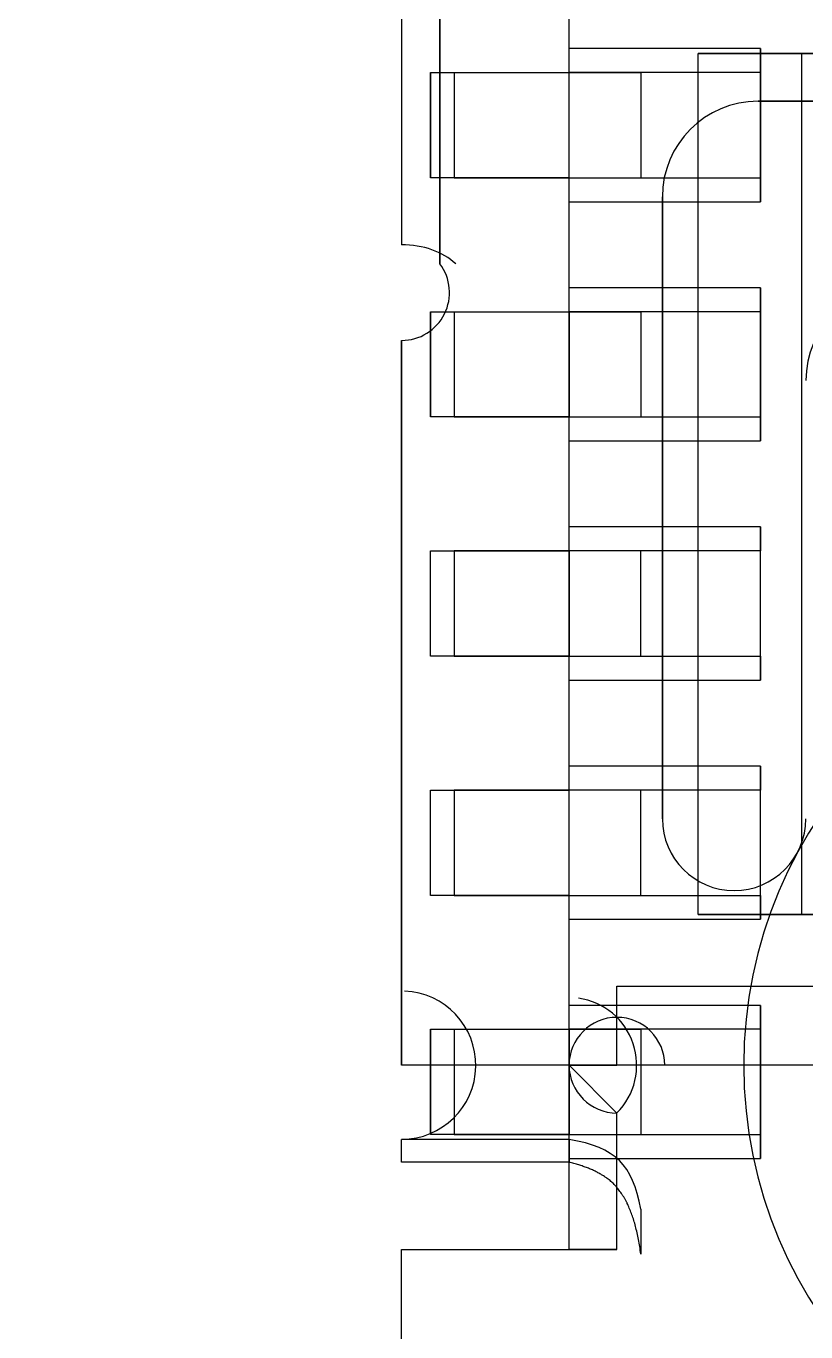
# Model space of a CAD drawing. Header units: millimetres. Extents: x 8.2 to 62.6, y 389.2 to 443.4.
# Drawn here: x 53.552 to 55.182, y 422.513 to 425.242 of the extents above; entities that cross this region are included whole.
import ezdxf

# ---------------------------------------------------------------- set-up
doc = ezdxf.new("R2010")
doc.units = ezdxf.units.MM
doc.layers.add('Feature', color=7, linetype='CONTINUOUS')

msp = doc.modelspace()

# ---------------------------------------------------------------- linework, layer by layer
at = {"layer": 'Feature'}
for p, q in [((54.6868, 423.07, -57.5983), (54.6868, 425.685, -57.5983)), ((54.6868, 423.07, -57.5983), (54.6868, 425.685, -57.5983)), ((54.4168, 424.745, -57.5733), (54.4168, 425.655, -57.5733)), ((54.4168, 425.655, -57.2733), (54.4168, 424.745, -57.2733)), ((54.4168, 425.655, -57.2733), (54.4168, 424.745, -57.2733)), ((54.4168, 424.745, -57.5733), (54.4168, 425.655, -57.5733)), ((54.3368, 425.635, -57.3533), (54.3368, 424.785, -57.3533)), ((54.3368, 425.635, -57.4933), (54.3368, 424.785, -57.4933)), ((54.3368, 425.635, -57.3533), (54.3368, 424.785, -57.3533)), ((54.3368, 425.635, -57.4933), (54.3368, 424.785, -57.4933)), ((54.6868, 425.195, -60.1683), (54.6868, 425.375, -60.1683)), ((54.6868, 425.195, -60.1683), (54.6868, 425.375, -60.1683)), ((55.0868, 425.195, -60.1683), (54.6868, 425.195, -60.1683)), ((54.6868, 425.145, -60.2183), (54.6868, 425.195, -60.1683)), ((54.6868, 425.145, -60.2183), (54.6868, 425.195, -60.1683)), ((55.0868, 425.195, -60.1683), (54.6868, 425.195, -60.1683)), ((54.9568, 423.385, -57.5983), (54.9568, 425.185, -57.5983)), ((54.9568, 425.185, -57.5983), (56.0568, 425.185, -57.5983)), ((55.1734, 425.185, -57.7976), (54.9568, 425.185, -57.5983)), ((54.9568, 423.385, -57.5983), (54.9568, 425.185, -57.5983)), ((54.9568, 425.185, -57.5983), (56.0568, 425.185, -57.5983)), ((55.1734, 425.185, -57.7976), (54.9568, 425.185, -57.5983)), ((55.0868, 424.875, -60.1683), (55.0868, 425.195, -60.1683)), ((55.0868, 425.195, -60.1683), (55.0868, 425.145, -60.2183)), ((55.0868, 425.195, -60.1683), (55.0868, 425.145, -60.2183)), ((55.0868, 424.875, -60.1683), (55.0868, 425.195, -60.1683)), ((55.1734, 423.385, -57.7976), (55.1734, 425.185, -57.7976)), ((55.2068, 425.185, -58.1983), (55.1734, 425.185, -57.7976)), ((55.1734, 423.385, -57.7976), (55.1734, 425.185, -57.7976)), ((55.2068, 425.185, -58.1983), (55.1734, 425.185, -57.7976)), ((54.3968, 425.145, -60.3833), (54.6868, 425.145, -60.3833)), ((54.3968, 425.145, -60.3833), (54.3968, 424.925, -60.3833)), ((54.3968, 425.145, -60.3833), (54.3968, 424.925, -60.3833)), ((54.3968, 425.145, -60.4833), (54.3968, 425.145, -60.3833)), ((54.3968, 424.925, -60.4833), (54.3968, 425.145, -60.4833)), ((54.3968, 424.925, -60.4833), (54.3968, 425.145, -60.4833)), ((54.3968, 425.145, -60.4833), (54.4468, 425.145, -60.5333)), ((54.3968, 425.145, -60.4833), (54.4468, 425.145, -60.5333)), ((54.3968, 425.145, -60.4833), (54.3968, 425.145, -60.3833)), ((54.3968, 425.145, -60.3833), (54.6868, 425.145, -60.3833)), ((54.4468, 425.145, -60.5333), (54.4468, 424.925, -60.5333)), ((54.4468, 425.145, -60.5333), (54.8368, 425.145, -60.5333)), ((54.4468, 425.145, -60.5333), (54.4468, 424.925, -60.5333)), ((54.4468, 425.145, -60.5333), (54.8368, 425.145, -60.5333)), ((54.6868, 425.145, -60.2183), (54.6868, 425.145, -60.3833)), ((54.6868, 424.925, -60.3833), (54.6868, 425.145, -60.3833)), ((54.6868, 424.925, -60.3833), (54.6868, 425.145, -60.3833)), ((54.6868, 425.145, -60.2183), (54.6868, 425.145, -60.3833)), ((55.0868, 425.145, -60.2183), (54.6868, 425.145, -60.2183)), ((55.0868, 425.145, -60.2183), (54.6868, 425.145, -60.2183)), ((54.8368, 425.145, -60.5333), (54.8368, 424.925, -60.5333)), ((54.8368, 425.145, -60.5333), (54.8368, 424.925, -60.5333)), ((55.0868, 425.145, -60.2833), (55.0868, 424.925, -60.2833)), ((55.0868, 425.145, -60.2183), (55.0868, 425.145, -60.2833)), ((55.0868, 425.145, -60.2833), (55.0868, 424.925, -60.2833)), ((55.0868, 425.145, -60.2183), (55.0868, 425.145, -60.2833)), ((55.9318, 425.085, -57.5733), (55.0818, 425.085, -57.5733)), ((55.0818, 425.085, -57.2733), (55.9318, 425.085, -57.2733)), ((55.9318, 425.085, -57.5733), (55.0818, 425.085, -57.5733)), ((55.0818, 425.085, -57.2733), (55.9318, 425.085, -57.2733)), ((55.0818, 425.085, -57.2733), (55.0818, 425.085, -57.5733)), ((55.0818, 425.085, -57.2733), (55.0818, 425.085, -57.5733)), ((54.3968, 424.925, -60.3833), (54.3968, 424.925, -60.4833)), ((54.4468, 424.925, -60.5333), (54.3968, 424.925, -60.4833)), ((54.6868, 424.925, -60.3833), (54.3968, 424.925, -60.3833)), ((54.6868, 424.925, -60.3833), (54.3968, 424.925, -60.3833)), ((54.3968, 424.925, -60.3833), (54.3968, 424.925, -60.4833)), ((54.4468, 424.925, -60.5333), (54.3968, 424.925, -60.4833)), ((54.4468, 424.925, -60.5333), (54.8368, 424.925, -60.5333)), ((54.4468, 424.925, -60.5333), (54.8368, 424.925, -60.5333)), ((54.6868, 424.925, -60.3833), (54.6868, 424.925, -60.2183)), ((54.6868, 424.875, -60.1683), (54.6868, 424.925, -60.2183)), ((54.6868, 424.875, -60.1683), (54.6868, 424.925, -60.2183)), ((54.6868, 424.925, -60.2183), (55.0868, 424.925, -60.2183)), ((54.6868, 424.925, -60.2183), (55.0868, 424.925, -60.2183)), ((54.6868, 424.925, -60.3833), (54.6868, 424.925, -60.2183)), ((55.0868, 424.925, -60.2183), (55.0868, 424.875, -60.1683)), ((55.0868, 424.925, -60.2833), (55.0868, 424.925, -60.2183)), ((55.0868, 424.925, -60.2183), (55.0868, 424.875, -60.1683)), ((55.0868, 424.925, -60.2833), (55.0868, 424.925, -60.2183)), ((54.8818, 424.885, -57.5733), (54.8818, 423.585, -57.5733)), ((54.8818, 423.585, -57.2733), (54.8818, 424.885, -57.2733)), ((54.8818, 424.885, -57.2733), (54.8818, 424.885, -57.5733)), ((54.8818, 424.885, -57.5733), (54.8818, 423.585, -57.5733)), ((54.8818, 424.885, -57.2733), (54.8818, 424.885, -57.5733)), ((54.8818, 423.585, -57.2733), (54.8818, 424.885, -57.2733)), ((54.6868, 424.695, -60.1683), (54.6868, 424.875, -60.1683)), ((54.6868, 424.875, -60.1683), (55.0868, 424.875, -60.1683)), ((54.6868, 424.695, -60.1683), (54.6868, 424.875, -60.1683)), ((54.6868, 424.875, -60.1683), (55.0868, 424.875, -60.1683)), ((54.3368, 424.785, -57.3533), (54.3368, 424.785, -57.4933)), ((54.3368, 424.785, -57.3533), (54.3368, 424.785, -57.4933)), ((55.0868, 424.695, -60.1683), (54.6868, 424.695, -60.1683)), ((54.6868, 424.645, -60.2183), (54.6868, 424.695, -60.1683)), ((54.6868, 424.645, -60.2183), (54.6868, 424.695, -60.1683)), ((55.0868, 424.695, -60.1683), (54.6868, 424.695, -60.1683)), ((55.0868, 424.375, -60.1683), (55.0868, 424.695, -60.1683)), ((55.0868, 424.695, -60.1683), (55.0868, 424.645, -60.2183)), ((55.0868, 424.695, -60.1683), (55.0868, 424.645, -60.2183)), ((55.0868, 424.375, -60.1683), (55.0868, 424.695, -60.1683)), ((54.3968, 424.645, -60.3833), (54.6868, 424.645, -60.3833)), ((54.3968, 424.645, -60.3833), (54.3968, 424.425, -60.3833)), ((54.3968, 424.645, -60.3833), (54.3968, 424.425, -60.3833)), ((54.3968, 424.645, -60.4833), (54.3968, 424.645, -60.3833)), ((54.3968, 424.425, -60.4833), (54.3968, 424.645, -60.4833)), ((54.3968, 424.425, -60.4833), (54.3968, 424.645, -60.4833)), ((54.3968, 424.645, -60.4833), (54.4468, 424.645, -60.5333)), ((54.3968, 424.645, -60.4833), (54.4468, 424.645, -60.5333)), ((54.3968, 424.645, -60.4833), (54.3968, 424.645, -60.3833)), ((54.3968, 424.645, -60.3833), (54.6868, 424.645, -60.3833)), ((54.4468, 424.645, -60.5333), (54.4468, 424.425, -60.5333)), ((54.4468, 424.645, -60.5333), (54.8368, 424.645, -60.5333)), ((54.4468, 424.645, -60.5333), (54.4468, 424.425, -60.5333)), ((54.4468, 424.645, -60.5333), (54.8368, 424.645, -60.5333)), ((54.6868, 424.645, -60.2183), (54.6868, 424.645, -60.3833)), ((54.6868, 424.645, -60.3833), (54.6868, 424.425, -60.3833)), ((54.6868, 424.645, -60.3833), (54.6868, 424.425, -60.3833)), ((54.6868, 424.645, -60.2183), (54.6868, 424.645, -60.3833)), ((55.0868, 424.645, -60.2183), (54.6868, 424.645, -60.2183)), ((55.0868, 424.645, -60.2183), (54.6868, 424.645, -60.2183)), ((54.8368, 424.645, -60.5333), (54.8368, 424.425, -60.5333)), ((54.8368, 424.645, -60.5333), (54.8368, 424.425, -60.5333)), ((55.0868, 424.645, -60.2833), (55.0868, 424.425, -60.2833)), ((55.0868, 424.645, -60.2183), (55.0868, 424.645, -60.2833)), ((55.0868, 424.645, -60.2833), (55.0868, 424.425, -60.2833)), ((55.0868, 424.645, -60.2183), (55.0868, 424.645, -60.2833)), ((54.3368, 423.07, -57.5733), (54.3368, 424.585, -57.5733)), ((54.3368, 424.585, -57.2733), (54.3368, 423.07, -57.2733)), ((54.3368, 424.585, -57.5733), (54.3368, 424.585, -57.2733)), ((54.3368, 424.585, -57.2733), (54.3368, 423.07, -57.2733)), ((54.3368, 424.585, -57.5733), (54.3368, 424.585, -57.2733)), ((54.3368, 423.07, -57.5733), (54.3368, 424.585, -57.5733)), ((54.3968, 424.425, -60.3833), (54.3968, 424.425, -60.4833)), ((54.4468, 424.425, -60.5333), (54.3968, 424.425, -60.4833)), ((54.6868, 424.425, -60.3833), (54.3968, 424.425, -60.3833)), ((54.6868, 424.425, -60.3833), (54.3968, 424.425, -60.3833)), ((54.3968, 424.425, -60.3833), (54.3968, 424.425, -60.4833)), ((54.4468, 424.425, -60.5333), (54.3968, 424.425, -60.4833)), ((54.4468, 424.425, -60.5333), (54.8368, 424.425, -60.5333)), ((54.4468, 424.425, -60.5333), (54.8368, 424.425, -60.5333)), ((54.6868, 424.425, -60.3833), (54.6868, 424.425, -60.2183)), ((54.6868, 424.375, -60.1683), (54.6868, 424.425, -60.2183)), ((54.6868, 424.375, -60.1683), (54.6868, 424.425, -60.2183)), ((54.6868, 424.425, -60.2183), (55.0868, 424.425, -60.2183)), ((54.6868, 424.425, -60.2183), (55.0868, 424.425, -60.2183)), ((54.6868, 424.425, -60.3833), (54.6868, 424.425, -60.2183)), ((55.0868, 424.425, -60.2183), (55.0868, 424.375, -60.1683)), ((55.0868, 424.425, -60.2833), (55.0868, 424.425, -60.2183)), ((55.0868, 424.425, -60.2183), (55.0868, 424.375, -60.1683)), ((55.0868, 424.425, -60.2833), (55.0868, 424.425, -60.2183)), ((54.6868, 424.195, -60.1683), (54.6868, 424.375, -60.1683)), ((54.6868, 424.375, -60.1683), (55.0868, 424.375, -60.1683)), ((54.6868, 424.195, -60.1683), (54.6868, 424.375, -60.1683)), ((54.6868, 424.375, -60.1683), (55.0868, 424.375, -60.1683)), ((55.0868, 424.195, -60.1683), (54.6868, 424.195, -60.1683)), ((54.6868, 424.145, -60.2183), (54.6868, 424.195, -60.1683)), ((54.6868, 424.145, -60.2183), (54.6868, 424.195, -60.1683)), ((55.0868, 424.195, -60.1683), (54.6868, 424.195, -60.1683)), ((55.0868, 423.875, -60.1683), (55.0868, 424.195, -60.1683)), ((55.0868, 424.195, -60.1683), (55.0868, 424.145, -60.2183)), ((55.0868, 424.195, -60.1683), (55.0868, 424.145, -60.2183)), ((55.0868, 423.875, -60.1683), (55.0868, 424.195, -60.1683)), ((54.3968, 424.145, -60.3833), (54.6868, 424.145, -60.3833)), ((54.3968, 423.925, -60.3833), (54.3968, 424.145, -60.3833)), ((54.3968, 423.925, -60.3833), (54.3968, 424.145, -60.3833)), ((54.3968, 424.145, -60.4833), (54.3968, 424.145, -60.3833)), ((54.3968, 423.925, -60.4833), (54.3968, 424.145, -60.4833)), ((54.3968, 423.925, -60.4833), (54.3968, 424.145, -60.4833)), ((54.3968, 424.145, -60.4833), (54.4468, 424.145, -60.5333)), ((54.3968, 424.145, -60.4833), (54.4468, 424.145, -60.5333)), ((54.3968, 424.145, -60.4833), (54.3968, 424.145, -60.3833)), ((54.3968, 424.145, -60.3833), (54.6868, 424.145, -60.3833)), ((54.4468, 424.145, -60.5333), (54.4468, 423.925, -60.5333)), ((54.8368, 424.145, -60.5333), (54.4468, 424.145, -60.5333)), ((54.4468, 424.145, -60.5333), (54.4468, 423.925, -60.5333)), ((54.8368, 424.145, -60.5333), (54.4468, 424.145, -60.5333)), ((54.6868, 424.145, -60.2183), (54.6868, 424.145, -60.3833)), ((54.6868, 424.145, -60.3833), (54.6868, 423.925, -60.3833)), ((54.6868, 424.145, -60.3833), (54.6868, 423.925, -60.3833)), ((54.6868, 424.145, -60.2183), (54.6868, 424.145, -60.3833)), ((55.0868, 424.145, -60.2183), (54.6868, 424.145, -60.2183)), ((55.0868, 424.145, -60.2183), (54.6868, 424.145, -60.2183)), ((54.8368, 423.925, -60.5333), (54.8368, 424.145, -60.5333)), ((54.8368, 423.925, -60.5333), (54.8368, 424.145, -60.5333)), ((55.0868, 423.925, -60.2833), (55.0868, 424.145, -60.2833)), ((55.0868, 424.145, -60.2183), (55.0868, 424.145, -60.2833)), ((55.0868, 423.925, -60.2833), (55.0868, 424.145, -60.2833)), ((55.0868, 424.145, -60.2183), (55.0868, 424.145, -60.2833)), ((54.3968, 423.925, -60.3833), (54.3968, 423.925, -60.4833)), ((54.4468, 423.925, -60.5333), (54.3968, 423.925, -60.4833)), ((54.6868, 423.925, -60.3833), (54.3968, 423.925, -60.3833)), ((54.6868, 423.925, -60.3833), (54.3968, 423.925, -60.3833)), ((54.3968, 423.925, -60.3833), (54.3968, 423.925, -60.4833)), ((54.4468, 423.925, -60.5333), (54.3968, 423.925, -60.4833)), ((54.4468, 423.925, -60.5333), (54.8368, 423.925, -60.5333)), ((54.4468, 423.925, -60.5333), (54.8368, 423.925, -60.5333)), ((54.6868, 423.925, -60.3833), (54.6868, 423.925, -60.2183)), ((54.6868, 423.875, -60.1683), (54.6868, 423.925, -60.2183)), ((54.6868, 423.875, -60.1683), (54.6868, 423.925, -60.2183)), ((54.6868, 423.925, -60.2183), (55.0868, 423.925, -60.2183)), ((54.6868, 423.925, -60.2183), (55.0868, 423.925, -60.2183)), ((54.6868, 423.925, -60.3833), (54.6868, 423.925, -60.2183)), ((55.0868, 423.925, -60.2183), (55.0868, 423.875, -60.1683)), ((55.0868, 423.925, -60.2833), (55.0868, 423.925, -60.2183)), ((55.0868, 423.925, -60.2183), (55.0868, 423.875, -60.1683)), ((55.0868, 423.925, -60.2833), (55.0868, 423.925, -60.2183)), ((54.6868, 423.695, -60.1683), (54.6868, 423.875, -60.1683)), ((54.6868, 423.875, -60.1683), (55.0868, 423.875, -60.1683)), ((54.6868, 423.695, -60.1683), (54.6868, 423.875, -60.1683)), ((54.6868, 423.875, -60.1683), (55.0868, 423.875, -60.1683)), ((55.0868, 423.695, -60.1683), (54.6868, 423.695, -60.1683)), ((54.6868, 423.645, -60.2183), (54.6868, 423.695, -60.1683)), ((54.6868, 423.645, -60.2183), (54.6868, 423.695, -60.1683)), ((55.0868, 423.695, -60.1683), (54.6868, 423.695, -60.1683)), ((55.0868, 423.375, -60.1683), (55.0868, 423.695, -60.1683)), ((55.0868, 423.695, -60.1683), (55.0868, 423.645, -60.2183)), ((55.0868, 423.375, -60.1683), (55.0868, 423.695, -60.1683)), ((55.0868, 423.695, -60.1683), (55.0868, 423.645, -60.2183)), ((54.3968, 423.645, -60.3833), (54.6868, 423.645, -60.3833)), ((54.3968, 423.425, -60.3833), (54.3968, 423.645, -60.3833)), ((54.3968, 423.425, -60.3833), (54.3968, 423.645, -60.3833)), ((54.3968, 423.645, -60.4833), (54.3968, 423.645, -60.3833)), ((54.3968, 423.425, -60.4833), (54.3968, 423.645, -60.4833)), ((54.3968, 423.425, -60.4833), (54.3968, 423.645, -60.4833)), ((54.3968, 423.645, -60.4833), (54.4468, 423.645, -60.5333)), ((54.3968, 423.645, -60.4833), (54.4468, 423.645, -60.5333)), ((54.3968, 423.645, -60.4833), (54.3968, 423.645, -60.3833)), ((54.3968, 423.645, -60.3833), (54.6868, 423.645, -60.3833)), ((54.4468, 423.645, -60.5333), (54.4468, 423.425, -60.5333)), ((54.8368, 423.645, -60.5333), (54.4468, 423.645, -60.5333)), ((54.4468, 423.645, -60.5333), (54.4468, 423.425, -60.5333)), ((54.8368, 423.645, -60.5333), (54.4468, 423.645, -60.5333)), ((54.6868, 423.645, -60.2183), (54.6868, 423.645, -60.3833)), ((54.6868, 423.425, -60.3833), (54.6868, 423.645, -60.3833)), ((54.6868, 423.425, -60.3833), (54.6868, 423.645, -60.3833)), ((55.0868, 423.645, -60.2183), (54.6868, 423.645, -60.2183)), ((54.6868, 423.645, -60.2183), (54.6868, 423.645, -60.3833)), ((55.0868, 423.645, -60.2183), (54.6868, 423.645, -60.2183)), ((54.8368, 423.425, -60.5333), (54.8368, 423.645, -60.5333)), ((54.8368, 423.425, -60.5333), (54.8368, 423.645, -60.5333)), ((55.0868, 423.425, -60.2833), (55.0868, 423.645, -60.2833)), ((55.0868, 423.425, -60.2833), (55.0868, 423.645, -60.2833)), ((55.0868, 423.645, -60.2183), (55.0868, 423.645, -60.2833)), ((55.0868, 423.645, -60.2183), (55.0868, 423.645, -60.2833)), ((54.8818, 423.585, -57.5733), (54.8818, 423.585, -57.2733)), ((54.8818, 423.585, -57.5733), (54.8818, 423.585, -57.2733)), ((54.3968, 423.425, -60.3833), (54.3968, 423.425, -60.4833)), ((54.4468, 423.425, -60.5333), (54.3968, 423.425, -60.4833)), ((54.6868, 423.425, -60.3833), (54.3968, 423.425, -60.3833)), ((54.6868, 423.425, -60.3833), (54.3968, 423.425, -60.3833)), ((54.3968, 423.425, -60.3833), (54.3968, 423.425, -60.4833)), ((54.4468, 423.425, -60.5333), (54.3968, 423.425, -60.4833)), ((54.4468, 423.425, -60.5333), (54.8368, 423.425, -60.5333)), ((54.4468, 423.425, -60.5333), (54.8368, 423.425, -60.5333)), ((54.6868, 423.425, -60.3833), (54.6868, 423.425, -60.2183)), ((54.6868, 423.375, -60.1683), (54.6868, 423.425, -60.2183)), ((54.6868, 423.375, -60.1683), (54.6868, 423.425, -60.2183)), ((54.6868, 423.425, -60.2183), (55.0868, 423.425, -60.2183)), ((54.6868, 423.425, -60.2183), (55.0868, 423.425, -60.2183)), ((54.6868, 423.425, -60.3833), (54.6868, 423.425, -60.2183)), ((55.0868, 423.425, -60.2183), (55.0868, 423.375, -60.1683)), ((55.0868, 423.425, -60.2833), (55.0868, 423.425, -60.2183)), ((55.0868, 423.425, -60.2183), (55.0868, 423.375, -60.1683)), ((55.0868, 423.425, -60.2833), (55.0868, 423.425, -60.2183)), ((56.0568, 423.385, -57.5983), (54.9568, 423.385, -57.5983)), ((54.9568, 423.385, -57.5983), (55.1734, 423.385, -57.7976)), ((56.0568, 423.385, -57.5983), (54.9568, 423.385, -57.5983)), ((54.9568, 423.385, -57.5983), (55.1734, 423.385, -57.7976)), ((55.1734, 423.385, -57.7976), (55.2068, 423.385, -58.1983)), ((55.1734, 423.385, -57.7976), (55.2068, 423.385, -58.1983)), ((54.6868, 423.195, -60.1683), (54.6868, 423.375, -60.1683)), ((54.6868, 423.375, -60.1683), (55.0868, 423.375, -60.1683)), ((54.6868, 423.195, -60.1683), (54.6868, 423.375, -60.1683)), ((54.6868, 423.375, -60.1683), (55.0868, 423.375, -60.1683)), ((54.7868, 423.235, -57.5983), (56.3368, 423.235, -57.5983)), ((54.7868, 423.07, -57.5983), (54.7868, 423.235, -57.5983)), ((54.7868, 423.07, -57.5983), (54.7868, 423.235, -57.5983)), ((54.7868, 423.235, -57.5983), (56.3368, 423.235, -57.5983)), ((55.0868, 423.195, -60.1683), (54.6868, 423.195, -60.1683)), ((54.6868, 423.145, -60.2183), (54.6868, 423.195, -60.1683)), ((54.6868, 423.145, -60.2183), (54.6868, 423.195, -60.1683)), ((55.0868, 423.195, -60.1683), (54.6868, 423.195, -60.1683)), ((55.0868, 422.875, -60.1683), (55.0868, 423.195, -60.1683)), ((55.0868, 423.195, -60.1683), (55.0868, 423.145, -60.2183)), ((55.0868, 423.195, -60.1683), (55.0868, 423.145, -60.2183)), ((55.0868, 422.875, -60.1683), (55.0868, 423.195, -60.1683)), ((54.3968, 423.145, -60.3833), (54.6868, 423.145, -60.3833)), ((54.3968, 423.145, -60.3833), (54.3968, 422.925, -60.3833)), ((54.3968, 423.145, -60.3833), (54.3968, 422.925, -60.3833)), ((54.3968, 423.145, -60.4833), (54.3968, 423.145, -60.3833)), ((54.3968, 422.925, -60.4833), (54.3968, 423.145, -60.4833)), ((54.3968, 422.925, -60.4833), (54.3968, 423.145, -60.4833)), ((54.3968, 423.145, -60.4833), (54.4468, 423.145, -60.5333)), ((54.3968, 423.145, -60.4833), (54.4468, 423.145, -60.5333)), ((54.3968, 423.145, -60.4833), (54.3968, 423.145, -60.3833)), ((54.3968, 423.145, -60.3833), (54.6868, 423.145, -60.3833)), ((54.4468, 423.145, -60.5333), (54.4468, 422.925, -60.5333)), ((54.4468, 423.145, -60.5333), (54.8368, 423.145, -60.5333)), ((54.4468, 423.145, -60.5333), (54.4468, 422.925, -60.5333)), ((54.4468, 423.145, -60.5333), (54.8368, 423.145, -60.5333)), ((54.6868, 423.145, -60.2183), (54.6868, 423.145, -60.3833)), ((54.6868, 423.145, -60.3833), (54.6868, 422.925, -60.3833)), ((54.6868, 423.145, -60.3833), (54.6868, 422.925, -60.3833)), ((54.6868, 423.145, -60.2183), (54.6868, 423.145, -60.3833)), ((55.0868, 423.145, -60.2183), (54.6868, 423.145, -60.2183)), ((55.0868, 423.145, -60.2183), (54.6868, 423.145, -60.2183)), ((54.8368, 423.145, -60.5333), (54.8368, 422.925, -60.5333)), ((54.8368, 423.145, -60.5333), (54.8368, 422.925, -60.5333)), ((55.0868, 423.145, -60.2833), (55.0868, 422.925, -60.2833)), ((55.0868, 423.145, -60.2183), (55.0868, 423.145, -60.2833)), ((55.0868, 423.145, -60.2833), (55.0868, 422.925, -60.2833)), ((55.0868, 423.145, -60.2183), (55.0868, 423.145, -60.2833)), ((61.0368, 423.07, -57.5733), (54.3368, 423.07, -57.5733)), ((61.3368, 423.07, -57.2733), (54.3368, 423.07, -57.2733)), ((54.3368, 423.07, -57.2733), (54.3368, 423.07, -57.5733)), ((54.3368, 423.07, -57.2733), (54.3368, 423.07, -57.5733)), ((61.3368, 423.07, -57.2733), (54.3368, 423.07, -57.2733)), ((61.0368, 423.07, -57.5733), (54.3368, 423.07, -57.5733)), ((54.6868, 422.685, -57.5983), (54.6868, 423.07, -57.5983)), ((54.6868, 423.07, -57.5983), (54.7868, 422.97, -57.5983)), ((54.6868, 423.07, -57.5983), (54.7868, 422.97, -57.5983)), ((54.6868, 422.685, -57.5983), (54.6868, 423.07, -57.5983)), ((54.6868, 423.07, -57.5983), (54.7868, 423.07, -57.5983)), ((54.6868, 423.07, -57.5983), (54.7868, 423.07, -57.5983)), ((54.7868, 422.685, -57.5983), (54.7868, 422.97, -57.5983)), ((54.7868, 422.97, -57.6037), (54.7868, 422.97, -57.5983)), ((54.7868, 422.97, -57.6037), (54.7868, 422.97, -57.5983)), ((54.7868, 422.685, -57.5983), (54.7868, 422.97, -57.5983)), ((54.3368, 422.867, -57.29), (54.3368, 422.915, -57.586)), ((54.3368, 422.867, -57.29), (54.3368, 422.915, -57.586)), ((54.6868, 422.915, -57.586), (54.3368, 422.915, -57.586)), ((54.6868, 422.915, -57.586), (54.3368, 422.915, -57.586)), ((54.3968, 422.925, -60.3833), (54.3968, 422.925, -60.4833)), ((54.4468, 422.925, -60.5333), (54.3968, 422.925, -60.4833)), ((54.6868, 422.925, -60.3833), (54.3968, 422.925, -60.3833)), ((54.6868, 422.925, -60.3833), (54.3968, 422.925, -60.3833)), ((54.3968, 422.925, -60.3833), (54.3968, 422.925, -60.4833)), ((54.4468, 422.925, -60.5333), (54.3968, 422.925, -60.4833)), ((54.4468, 422.925, -60.5333), (54.8368, 422.925, -60.5333)), ((54.4468, 422.925, -60.5333), (54.8368, 422.925, -60.5333)), ((54.6868, 422.925, -60.3833), (54.6868, 422.925, -60.2183)), ((54.6868, 422.875, -60.1683), (54.6868, 422.925, -60.2183)), ((54.6868, 422.875, -60.1683), (54.6868, 422.925, -60.2183)), ((54.6868, 422.925, -60.2183), (55.0868, 422.925, -60.2183)), ((54.6868, 422.925, -60.2183), (55.0868, 422.925, -60.2183)), ((54.6868, 422.925, -60.3833), (54.6868, 422.925, -60.2183)), ((54.6868, 422.915, -57.586), (54.6868, 422.867, -57.29)), ((54.6868, 422.915, -57.586), (54.6868, 422.867, -57.29)), ((55.0868, 422.925, -60.2183), (55.0868, 422.875, -60.1683)), ((55.0868, 422.925, -60.2833), (55.0868, 422.925, -60.2183)), ((55.0868, 422.925, -60.2183), (55.0868, 422.875, -60.1683)), ((55.0868, 422.925, -60.2833), (55.0868, 422.925, -60.2183)), ((54.6868, 422.867, -57.29), (54.3368, 422.867, -57.29)), ((54.6868, 422.867, -57.29), (54.3368, 422.867, -57.29)), ((54.6868, 422.685, -60.1683), (54.6868, 422.875, -60.1683)), ((54.6868, 422.875, -60.1683), (55.0868, 422.875, -60.1683)), ((54.6868, 422.685, -60.1683), (54.6868, 422.875, -60.1683)), ((54.6868, 422.875, -60.1683), (55.0868, 422.875, -60.1683)), ((54.8368, 422.769, -57.622), (54.8368, 422.675, -57.3373)), ((54.8368, 422.769, -57.622), (54.8368, 422.675, -57.3373)), ((54.3368, 422.135, -60.1683), (54.3368, 422.685, -60.1683)), ((54.3368, 422.685, -60.1683), (54.6868, 422.685, -60.1683)), ((54.3368, 422.685, -57.3599), (54.3368, 422.685, -60.1683)), ((54.3368, 422.135, -60.1683), (54.3368, 422.685, -60.1683)), ((54.3368, 422.685, -57.3599), (54.7868, 422.685, -57.3599)), ((54.3368, 422.685, -60.1683), (54.6868, 422.685, -60.1683)), ((54.3368, 422.685, -57.3599), (54.3368, 422.685, -60.1683)), ((54.3368, 422.685, -57.3599), (54.7868, 422.685, -57.3599)), ((54.7868, 422.685, -57.5983), (54.6868, 422.685, -57.5983)), ((54.6868, 422.685, -60.1683), (54.6868, 422.685, -57.5983)), ((54.6868, 422.685, -60.1683), (54.6868, 422.685, -57.5983)), ((54.7868, 422.685, -57.5983), (54.6868, 422.685, -57.5983)), ((54.7868, 422.685, -57.3599), (54.7868, 422.685, -57.5983)), ((54.7868, 422.685, -57.3599), (54.7868, 422.685, -57.5983))]:
    msp.add_line(p, q, dxfattribs=at)
for centre, radius, start, end in [((54.8368, 425.425, -60.2833), 0.25, 0, 0), ((54.8368, 425.425, -60.2833), 0.25, 0, 0), ((54.8368, 424.925, -60.2833), 0.25, 0, 0), ((54.8368, 424.925, -60.2833), 0.25, 0, 0), ((54.8368, 425.145, -60.2833), 0, 0, 0), ((54.8368, 425.145, -60.2833), 0, 0, 0), ((55.0818, 424.885, -57.5733), 0.2, 90, -180), ((55.0818, 424.885, -57.2733), 0.2, 90, 180), ((55.0818, 424.885, -57.2733), 0.2, 90, 180), ((55.0818, 424.885, -57.5733), 0.2, 90, -180), ((54.3368, 424.685, -57.5733), 0.1, -90, 36.8699), ((54.3368, 424.685, -57.2733), 0.1, -90, 36.8699), ((54.3368, 424.685, -57.2733), 0.1, -90, 36.8699), ((54.3368, 424.685, -57.5733), 0.1, -90, 36.8699), ((55.3818, 424.501, -57.4386), 0.2, 90, -180), ((55.3818, 424.501, -57.4386), 0.2, 90, -180), ((54.8368, 424.425, -60.2833), 0.25, 0, 0), ((54.8368, 424.425, -60.2833), 0.25, 0, 0), ((54.8368, 424.645, -60.2833), 0, 0, 0), ((54.8368, 424.645, -60.2833), 0, 0, 0), ((54.7868, 423.07, -58.5333), 1.235, -90, -90), ((54.7868, 423.07, -58.5333), 1.235, -90, -90), ((55.9868, 423.07, -59.1783), 1.255, -90, -90), ((55.9868, 423.07, -59.1783), 1.255, -90, -90), ((54.8368, 423.925, -60.2833), 0.25, 0, 0), ((54.8368, 423.925, -60.2833), 0.25, 0, 0), ((54.8368, 424.145, -60.2833), 0, 0, 0), ((54.8368, 424.145, -60.2833), 0, 0, 0), ((54.8368, 423.07, -58.5283), 0.9547, -90, -90), ((54.8368, 423.07, -58.5283), 0.9547, -90, -90), ((55.9868, 423.07, -59.1833), 0.935, 90, -90), ((55.9868, 423.07, -59.1783), 0.935, -90, -90), ((55.9868, 423.07, -59.1783), 0.935, -90, -90), ((55.9868, 423.07, -59.1833), 0.935, 90, -90), ((54.8368, 423.425, -60.2833), 0.25, 0, 0), ((54.8368, 423.425, -60.2833), 0.25, 0, 0), ((54.8368, 423.645, -60.2833), 0, 0, 0), ((54.8368, 423.645, -60.2833), 0, 0, 0), ((55.0318, 423.585, -57.5733), 0.15, 180, 0), ((55.0318, 423.585, -57.2733), 0.15, 180, 0), ((55.0318, 423.585, -57.5733), 0.15, 180, 0), ((55.0318, 423.585, -57.2733), 0.15, 180, 0), ((54.8368, 423.07, -58.5283), 0.3957, -90, -90), ((54.8368, 423.07, -58.5283), 0.3957, -90, -90), ((54.3368, 423.07, -58.5333), 0.385, -90, -90), ((54.3368, 423.07, -58.5333), 0.385, -90, -90), ((54.3368, 423.07, -58.5283), 0.155, -90, 87.7305), ((54.3368, 423.07, -58.5283), 0.155, -90, 87.7305), ((54.7868, 423.235, -58.6983), 8.01492e-12, -90, 90), ((54.7868, 423.235, -58.6983), 8.01492e-12, -90, 90), ((54.6868, 423.07, -59.4636), 0.1413, -44.9589, 81.9196), ((54.6868, 423.07, -59.4636), 0.1413, -44.9589, 81.9196), ((54.8368, 422.925, -60.2833), 0.25, 0, 0), ((54.8368, 422.925, -60.2833), 0.25, 0, 0), ((54.7868, 423.07, -58.5333), 0.1, 0, -90), ((54.7868, 423.07, -58.5333), 0.1, 0, -90), ((54.8368, 423.145, -60.2833), 0, 0, 0), ((54.8368, 423.145, -60.2833), 0, 0, 0), ((54.3368, 423.07, -58.5283), 8.16097e-12, -90, 30.5617), ((54.3368, 423.07, -58.5283), 8.16097e-12, -90, 30.5617)]:
    msp.add_arc(centre, radius, start, end, dxfattribs=at)
for centre in [(54.3368, 424.685, -57.3533), (54.3368, 424.685, -57.3533), (54.3368, 424.685, -57.4933), (54.3368, 424.685, -57.4933)]:
    msp.add_ellipse(centre, major_axis=(-0.1414, 0), ratio=0.707107, start_param=-2.49809, end_param=-1.5708, dxfattribs=at)
msp.add_open_spline([(54.8368, 422.769, -57.622), (54.8185, 422.863, -57.5921), (54.7857, 422.897, -57.59), (54.6868, 422.915, -57.586)], degree=3, dxfattribs=at)
msp.add_open_spline([(54.8368, 422.769, -57.622), (54.8185, 422.863, -57.5921), (54.7857, 422.897, -57.59), (54.6868, 422.915, -57.586)], degree=3, dxfattribs=at)
msp.add_open_spline([(54.8368, 422.675, -57.3373), (54.8246, 422.767, -57.3084), (54.7909, 422.809, -57.3009), (54.7622, 422.849, -57.2927), (54.6868, 422.867, -57.29)], degree=2, knots=[0, 0, 0, 0.5, 0.5, 1, 1, 1], dxfattribs=at)
msp.add_open_spline([(54.8368, 422.675, -57.3373), (54.8246, 422.767, -57.3084), (54.7909, 422.809, -57.3009), (54.7622, 422.849, -57.2927), (54.6868, 422.867, -57.29)], degree=2, knots=[0, 0, 0, 0.5, 0.5, 1, 1, 1], dxfattribs=at)

doc.saveas('drawing.dxf')
